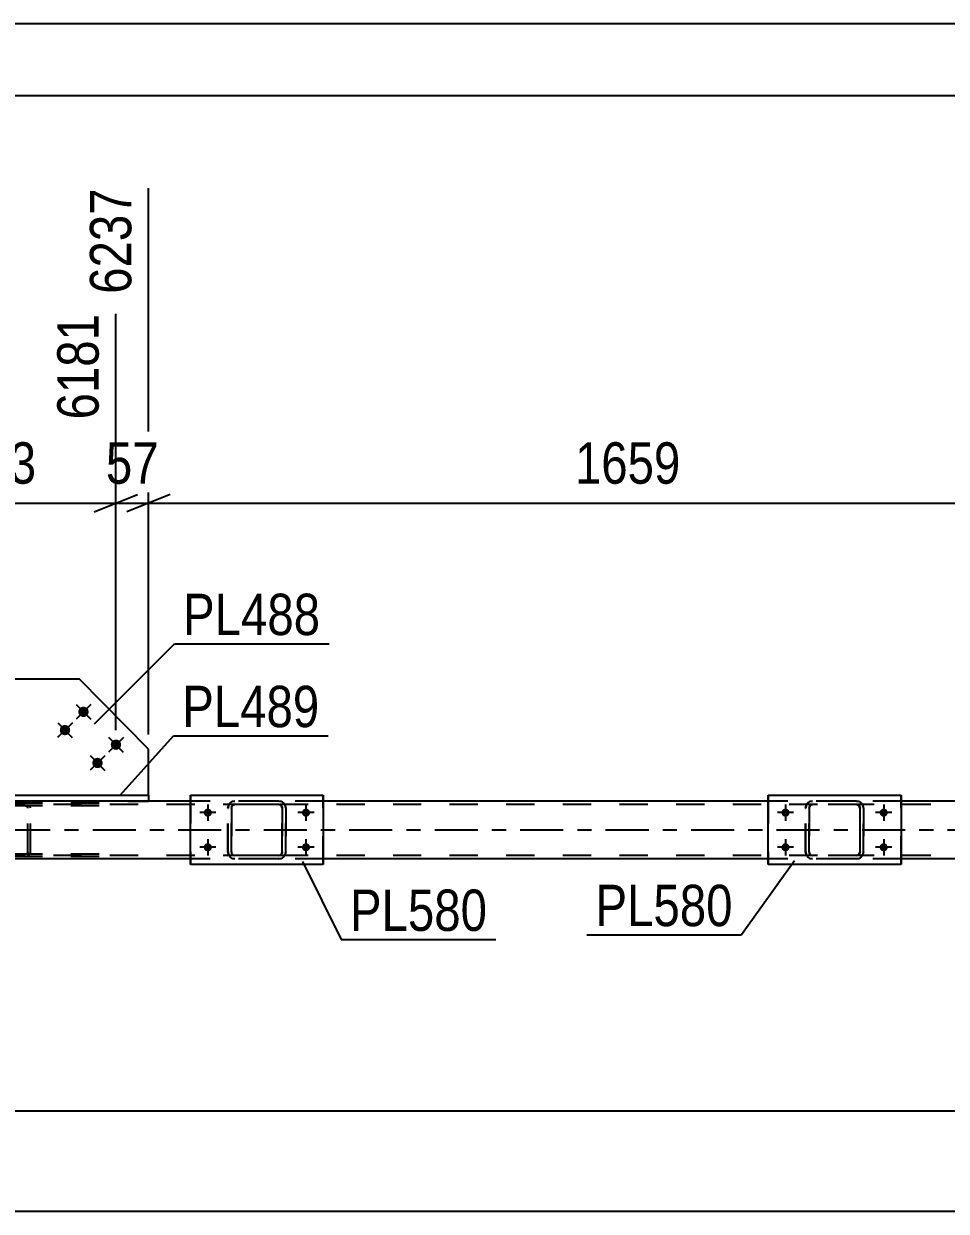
# Model space of a CAD drawing. Header units: millimetres. Extents: x 0 to 841, y 0 to 594.
# Drawn here: x 289.5 to 353.4, y 511.8 to 594 of the extents above; entities that cross this region are included whole.
import ezdxf

# ---------------------------------------------------------------- set-up
doc = ezdxf.new("R2010")
doc.units = ezdxf.units.MM
doc.linetypes.add('DXK_LINE_DOT2', pattern=[3.9198, 1.9599, -1.9599])
doc.linetypes.add('DXK_LINE_DOT3', pattern=[5.9187, 2.979, -0.9799, 0.9799, -0.9799])
doc.styles.add('Arial Narrow', font='ARIALN.TTF', dxfattribs={"height": 0.2})

# ---------------------------------------------------------------- blocks, each defined once
blk = doc.blocks.new('Unknown-570369486-1113')
at = {"color": 5, "linetype": 'Continuous'}
for p, q in [((841, 594), (0, 594)), ((836, 589), (5, 589))]:
    blk.add_line(p, q, dxfattribs=at)
blk = doc.blocks.new('Bolt-570369486-4663 - 4387')
at = {"linetype": 'Continuous'}
for points in [[(341.998, 539.359), (342.004, 539.417), (342.022, 539.473), (342.051, 539.523), (342.091, 539.567), (342.138, 539.601), (342.191, 539.625), (342.249, 539.637), (342.307, 539.637), (342.364, 539.625), (342.418, 539.601), (342.465, 539.567), (342.504, 539.523), (342.534, 539.473), (342.552, 539.417), (342.558, 539.359), (342.552, 539.301), (342.534, 539.245), (342.504, 539.194), (342.465, 539.151), (342.418, 539.116), (342.364, 539.093), (342.307, 539.08), (342.249, 539.08), (342.191, 539.093), (342.138, 539.116), (342.091, 539.151), (342.051, 539.194), (342.022, 539.245), (342.004, 539.301)], [(348.798, 539.359), (348.804, 539.417), (348.822, 539.473), (348.851, 539.523), (348.891, 539.567), (348.938, 539.601), (348.991, 539.625), (349.049, 539.637), (349.107, 539.637), (349.164, 539.625), (349.218, 539.601), (349.265, 539.567), (349.304, 539.523), (349.334, 539.473), (349.352, 539.417), (349.358, 539.359), (349.352, 539.301), (349.334, 539.245), (349.304, 539.194), (349.265, 539.151), (349.218, 539.116), (349.164, 539.093), (349.107, 539.08), (349.049, 539.08), (348.991, 539.093), (348.938, 539.116), (348.891, 539.151), (348.851, 539.194), (348.822, 539.245), (348.804, 539.301)], [(341.998, 536.959), (342.004, 537.017), (342.022, 537.073), (342.051, 537.123), (342.091, 537.167), (342.138, 537.201), (342.191, 537.225), (342.249, 537.237), (342.307, 537.237), (342.364, 537.225), (342.418, 537.201), (342.465, 537.167), (342.504, 537.123), (342.534, 537.073), (342.552, 537.017), (342.558, 536.959), (342.552, 536.901), (342.534, 536.845), (342.504, 536.794), (342.465, 536.751), (342.418, 536.716), (342.364, 536.693), (342.307, 536.68), (342.249, 536.68), (342.191, 536.693), (342.138, 536.716), (342.091, 536.751), (342.051, 536.794), (342.022, 536.845), (342.004, 536.901)], [(348.798, 536.959), (348.804, 537.017), (348.822, 537.073), (348.851, 537.123), (348.891, 537.167), (348.938, 537.201), (348.991, 537.225), (349.049, 537.237), (349.107, 537.237), (349.164, 537.225), (349.218, 537.201), (349.265, 537.167), (349.304, 537.123), (349.334, 537.073), (349.352, 537.017), (349.358, 536.959), (349.352, 536.901), (349.334, 536.845), (349.304, 536.794), (349.265, 536.751), (349.218, 536.716), (349.164, 536.693), (349.107, 536.68), (349.049, 536.68), (348.991, 536.693), (348.938, 536.716), (348.891, 536.751), (348.851, 536.794), (348.822, 536.845), (348.804, 536.901)]]:
    blk.add_hatch(color=1, dxfattribs=at).paths.add_polyline_path(points)
at = {"color": 1, "linetype": 'Continuous'}
for p, q in [((342.278, 539.919), (342.278, 538.799)), ((349.078, 539.919), (349.078, 538.799)), ((342.838, 539.359), (341.718, 539.359)), ((349.638, 539.359), (348.518, 539.359)), ((342.278, 537.519), (342.278, 536.399)), ((349.078, 537.519), (349.078, 536.399)), ((342.838, 536.959), (341.718, 536.959)), ((349.638, 536.959), (348.518, 536.959))]:
    blk.add_line(p, q, dxfattribs=at)
blk = doc.blocks.new('Part-570369486-4406 - 4387')
at = {"color": 7, "linetype": 'DXK_LINE_DOT2'}
for p, q in [((760.001, 539.92), (93.078, 539.92)), ((298.181, 540.16), (277.134, 540.16)), ((310.278, 540.16), (301.078, 540.16)), ((350.278, 540.16), (341.078, 540.16)), ((760.001, 536.4), (93.078, 536.4)), ((310.278, 536.16), (301.078, 536.16)), ((350.278, 536.16), (341.078, 536.16))]:
    blk.add_line(p, q, dxfattribs=at)
at = {"color": 2, "linetype": 'Continuous'}
for p, q in [((301.078, 540.16), (298.181, 540.16)), ((341.078, 540.16), (310.278, 540.16)), ((362.268, 540.16), (350.278, 540.16)), ((301.078, 536.16), (270.278, 536.16)), ((341.078, 536.16), (310.278, 536.16)), ((381.078, 536.16), (350.278, 536.16))]:
    blk.add_line(p, q, dxfattribs=at)
at = {"color": 7, "linetype": 'DXK_LINE_DOT3'}
blk.add_line((93.078, 538.16), (760.001, 538.16), dxfattribs=at)
blk = doc.blocks.new('Part-570369486-4556 - 4387')
at = {"color": 2, "linetype": 'Continuous'}
for p, q in [((277.134, 540.16), (277.134, 540.56)), ((277.134, 540.56), (298.181, 540.56)), ((298.181, 540.56), (298.181, 540.16)), ((277.134, 540.16), (277.134, 540.16)), ((298.181, 540.16), (277.134, 540.16)), ((298.181, 540.16), (298.181, 540.16))]:
    blk.add_line(p, q, dxfattribs=at)
at = {"color": 7, "linetype": 'DXK_LINE_DOT2'}
for p, q in [((277.134, 540.56), (298.181, 540.56)), ((277.134, 540.16), (298.181, 540.16))]:
    blk.add_line(p, q, dxfattribs=at)
blk = doc.blocks.new('Part-570369486-4572 - 4387')
at = {"color": 2, "linetype": 'Continuous'}
for p, q in [((341.078, 535.759), (341.078, 540.559)), ((341.078, 540.559), (341.078, 540.559)), ((341.078, 540.559), (350.278, 540.559)), ((350.278, 540.559), (350.278, 535.759)), ((341.078, 535.759), (341.078, 535.759)), ((350.278, 535.759), (341.078, 535.759))]:
    blk.add_line(p, q, dxfattribs=at)
at = {"color": 7, "linetype": 'DXK_LINE_DOT2'}
for p, q in [((341.078, 540.559), (341.078, 535.759)), ((341.078, 540.559), (341.078, 540.559)), ((350.278, 535.759), (350.278, 540.559)), ((341.078, 535.759), (341.078, 535.759))]:
    blk.add_line(p, q, dxfattribs=at)
blk = doc.blocks.new('Part-570369486-4573 - 4387')
at = {"color": 7, "linetype": 'DXK_LINE_DOT2'}
for p, q in [((343.671, 539.679), (343.708, 539.863)), ((343.671, 539.679), (343.678, 539.679)), ((343.671, 536.639), (343.671, 539.679)), ((343.714, 539.863), (343.678, 539.679)), ((343.678, 536.639), (343.678, 539.679)), ((343.929, 539.771), (343.911, 539.679)), ((343.918, 539.679), (343.911, 539.679)), ((343.911, 539.679), (343.911, 536.639)), ((343.918, 539.679), (343.936, 539.771)), ((343.918, 536.639), (343.918, 539.679)), ((343.981, 539.849), (343.929, 539.771)), ((343.936, 539.771), (343.988, 539.849)), ((343.967, 540.122), (344.151, 540.159)), ((343.967, 540.122), (343.974, 540.122)), ((344.158, 540.159), (343.974, 540.122)), ((344.059, 539.901), (343.981, 539.849)), ((343.988, 539.849), (344.066, 539.901)), ((344.151, 539.919), (344.059, 539.901)), ((344.066, 539.901), (344.158, 539.919)), ((347.198, 540.159), (344.151, 540.159)), ((347.198, 539.919), (344.151, 539.919)), ((347.191, 540.159), (347.375, 540.122)), ((347.283, 539.901), (347.191, 539.919)), ((347.382, 540.122), (347.198, 540.159)), ((347.198, 539.919), (347.29, 539.901)), ((347.283, 539.901), (347.29, 539.901)), ((347.361, 539.849), (347.283, 539.901)), ((347.29, 539.901), (347.368, 539.849)), ((347.413, 539.771), (347.361, 539.849)), ((347.368, 539.849), (347.42, 539.771)), ((347.428, 539.695), (347.413, 539.771)), ((347.42, 539.771), (347.438, 539.679)), ((347.431, 539.679), (347.428, 539.695)), ((347.438, 539.679), (347.431, 539.679)), ((347.431, 539.679), (347.431, 536.639)), ((347.438, 536.639), (347.438, 539.679)), ((347.634, 539.863), (347.671, 539.679)), ((347.678, 539.679), (347.641, 539.863)), ((347.678, 539.679), (347.671, 539.679)), ((347.671, 539.679), (347.671, 536.639)), ((347.678, 536.639), (347.678, 539.679)), ((343.678, 536.639), (343.671, 536.639)), ((343.708, 536.455), (343.671, 536.639)), ((343.678, 536.639), (343.714, 536.455)), ((343.911, 536.639), (343.918, 536.639)), ((343.911, 536.639), (343.929, 536.547)), ((343.936, 536.547), (343.918, 536.639)), ((343.929, 536.547), (343.981, 536.469)), ((343.988, 536.469), (343.936, 536.547)), ((343.981, 536.469), (344.059, 536.417)), ((344.066, 536.417), (343.988, 536.469)), ((344.059, 536.417), (344.151, 536.399)), ((344.158, 536.399), (344.066, 536.417)), ((347.198, 536.399), (344.151, 536.399)), ((347.191, 536.399), (347.283, 536.417)), ((347.29, 536.417), (347.198, 536.399)), ((347.283, 536.417), (347.361, 536.469)), ((347.283, 536.417), (347.29, 536.417)), ((347.368, 536.469), (347.29, 536.417)), ((347.361, 536.469), (347.413, 536.547)), ((347.42, 536.547), (347.368, 536.469)), ((347.413, 536.547), (347.431, 536.639)), ((347.438, 536.639), (347.42, 536.547)), ((347.431, 536.639), (347.438, 536.639)), ((347.671, 536.639), (347.634, 536.455)), ((347.641, 536.455), (347.678, 536.639)), ((347.671, 536.639), (347.678, 536.639)), ((343.967, 536.195), (343.974, 536.195)), ((344.151, 536.159), (343.967, 536.195)), ((343.974, 536.195), (344.158, 536.159)), ((347.198, 536.159), (344.151, 536.159)), ((347.375, 536.195), (347.191, 536.159)), ((347.198, 536.159), (347.382, 536.195))]:
    blk.add_line(p, q, dxfattribs=at)
at = {"color": 7, "linetype": 'DXK_LINE_DOT3'}
blk.add_line((345.683, 538.159), (345.666, 538.159), dxfattribs=at)
at = {"color": 7, "linetype": 'DXK_LINE_DOT2'}
for centre, start, end in [((344.151, 539.679), 112.5, 157.5), ((344.158, 539.679), 112.5, 157.5), ((347.191, 539.679), 22.5, 67.5), ((347.198, 539.679), 22.5, 67.5), ((344.151, 536.639), 202.5, 247.5), ((344.158, 536.639), 202.5, 247.5), ((347.191, 536.639), 292.5, 337.5), ((347.198, 536.639), 292.5, 337.5)]:
    blk.add_arc(centre, 0.48, start, end, dxfattribs=at)
blk = doc.blocks.new('Part-570369486-4578 - 4387')
at = {"color": 2, "linetype": 'Continuous'}
for p, q in [((301.078, 535.759), (301.078, 540.559)), ((301.078, 540.559), (301.078, 540.559)), ((301.078, 540.559), (310.278, 540.559)), ((310.278, 540.559), (310.278, 535.759)), ((301.078, 535.759), (301.078, 535.759)), ((310.278, 535.759), (301.078, 535.759))]:
    blk.add_line(p, q, dxfattribs=at)
at = {"color": 7, "linetype": 'DXK_LINE_DOT2'}
for p, q in [((301.078, 540.559), (301.078, 535.759)), ((301.078, 540.559), (301.078, 540.559)), ((310.278, 535.759), (310.278, 540.559)), ((301.078, 535.759), (301.078, 535.759))]:
    blk.add_line(p, q, dxfattribs=at)
blk = doc.blocks.new('Part-570369486-4579 - 4387')
at = {"color": 7, "linetype": 'DXK_LINE_DOT2'}
for p, q in [((303.671, 539.679), (303.708, 539.863)), ((303.671, 539.679), (303.678, 539.679)), ((303.671, 536.639), (303.671, 539.679)), ((303.715, 539.863), (303.678, 539.679)), ((303.678, 536.639), (303.678, 539.679)), ((303.929, 539.771), (303.911, 539.679)), ((303.918, 539.679), (303.911, 539.679)), ((303.911, 539.679), (303.911, 536.639)), ((303.918, 539.679), (303.936, 539.771)), ((303.918, 536.639), (303.918, 539.679)), ((303.981, 539.849), (303.929, 539.771)), ((303.936, 539.771), (303.988, 539.849)), ((303.967, 540.122), (304.151, 540.159)), ((303.967, 540.122), (303.974, 540.122)), ((304.158, 540.159), (303.974, 540.122)), ((304.059, 539.901), (303.981, 539.849)), ((303.988, 539.849), (304.066, 539.901)), ((304.151, 539.919), (304.059, 539.901)), ((304.066, 539.901), (304.158, 539.919)), ((307.198, 540.159), (304.151, 540.159)), ((307.198, 539.919), (304.151, 539.919)), ((307.191, 540.159), (307.375, 540.122)), ((307.283, 539.901), (307.191, 539.919)), ((307.382, 540.122), (307.198, 540.159)), ((307.198, 539.919), (307.29, 539.901)), ((307.283, 539.901), (307.29, 539.901)), ((307.361, 539.849), (307.283, 539.901)), ((307.29, 539.901), (307.368, 539.849)), ((307.413, 539.771), (307.361, 539.849)), ((307.368, 539.849), (307.42, 539.771)), ((307.427, 539.698), (307.413, 539.771)), ((307.42, 539.771), (307.438, 539.679)), ((307.431, 539.679), (307.427, 539.698)), ((307.438, 539.679), (307.431, 539.679)), ((307.431, 539.679), (307.431, 536.639)), ((307.438, 536.639), (307.438, 539.679)), ((307.635, 539.863), (307.671, 539.679)), ((307.678, 539.679), (307.641, 539.863)), ((307.678, 539.679), (307.671, 539.679)), ((307.671, 539.679), (307.671, 536.639)), ((307.678, 536.639), (307.678, 539.679)), ((303.678, 536.639), (303.671, 536.639)), ((303.708, 536.455), (303.671, 536.639)), ((303.678, 536.639), (303.715, 536.455)), ((303.911, 536.639), (303.918, 536.639)), ((303.911, 536.639), (303.929, 536.547)), ((303.936, 536.547), (303.918, 536.639)), ((303.929, 536.547), (303.981, 536.469)), ((303.988, 536.469), (303.936, 536.547)), ((303.981, 536.469), (304.059, 536.417)), ((304.066, 536.417), (303.988, 536.469)), ((304.059, 536.417), (304.151, 536.399)), ((304.158, 536.399), (304.066, 536.417)), ((307.198, 536.399), (304.151, 536.399)), ((307.191, 536.399), (307.283, 536.417)), ((307.29, 536.417), (307.198, 536.399)), ((307.283, 536.417), (307.361, 536.469)), ((307.283, 536.417), (307.29, 536.417)), ((307.368, 536.469), (307.29, 536.417)), ((307.361, 536.469), (307.413, 536.547)), ((307.42, 536.547), (307.368, 536.469)), ((307.413, 536.547), (307.431, 536.639)), ((307.438, 536.639), (307.42, 536.547)), ((307.431, 536.639), (307.438, 536.639)), ((307.671, 536.639), (307.635, 536.455)), ((307.641, 536.455), (307.678, 536.639)), ((307.671, 536.639), (307.678, 536.639)), ((303.967, 536.195), (303.974, 536.195)), ((304.151, 536.159), (303.967, 536.195)), ((303.974, 536.195), (304.158, 536.159)), ((307.198, 536.159), (304.151, 536.159)), ((307.375, 536.195), (307.191, 536.159)), ((307.198, 536.159), (307.382, 536.195))]:
    blk.add_line(p, q, dxfattribs=at)
at = {"color": 7, "linetype": 'DXK_LINE_DOT3'}
blk.add_line((305.683, 538.159), (305.666, 538.159), dxfattribs=at)
at = {"color": 7, "linetype": 'DXK_LINE_DOT2'}
for centre, start, end in [((304.151, 539.679), 112.5, 157.5), ((304.158, 539.679), 112.5, 157.5), ((307.191, 539.679), 22.5, 67.5), ((307.198, 539.679), 22.5, 67.5), ((304.151, 536.639), 202.5, 247.5), ((304.158, 536.639), 202.5, 247.5), ((307.191, 536.639), 292.5, 337.5), ((307.198, 536.639), 292.5, 337.5)]:
    blk.add_arc(centre, 0.48, start, end, dxfattribs=at)
blk = doc.blocks.new('Part-570369486-4606 - 4387')
at = {"color": 2, "linetype": 'Continuous'}
for p, q in [((281.91, 548.606), (277.134, 543.766)), ((293.405, 548.606), (281.91, 548.606)), ((298.181, 543.766), (293.405, 548.606)), ((277.134, 543.766), (277.134, 540.56)), ((298.181, 540.56), (298.181, 543.766))]:
    blk.add_line(p, q, dxfattribs=at)
at = {"color": 7, "linetype": 'DXK_LINE_DOT2'}
blk.add_line((277.134, 540.56), (298.181, 540.56), dxfattribs=at)
blk = doc.blocks.new('Bolt-570369486-4653 - 4387')
at = {"linetype": 'Continuous'}
for points in [[(293.926, 546.086, -1), (293.42, 546.598, -1)], [(292.645, 544.821, -1), (292.139, 545.334, -1)], [(296.174, 543.808, -1), (295.668, 544.32, -1)], [(294.892, 542.543, -1), (294.387, 543.056, -1)]]:
    blk.add_hatch(color=1, dxfattribs=at).paths.add_polyline_path(points)
at = {"color": 1, "linetype": 'Continuous'}
for p, q in [((294.186, 546.848), (293.161, 545.836)), ((293.167, 546.854), (294.179, 545.829)), ((292.904, 545.583), (291.879, 544.572)), ((291.886, 545.59), (292.898, 544.565)), ((296.433, 544.57), (295.408, 543.558)), ((295.415, 544.577), (296.426, 543.551)), ((295.152, 543.305), (294.127, 542.294)), ((294.134, 543.312), (295.145, 542.287))]:
    blk.add_line(p, q, dxfattribs=at)
blk = doc.blocks.new('Bolt-570369486-4654 - 4387')
at = {"linetype": 'Continuous'}
for points in [[(301.998, 539.359), (302.004, 539.417), (302.022, 539.473), (302.052, 539.523), (302.091, 539.567), (302.138, 539.601), (302.192, 539.625), (302.249, 539.637), (302.307, 539.637), (302.365, 539.625), (302.418, 539.601), (302.465, 539.567), (302.505, 539.523), (302.534, 539.473), (302.552, 539.417), (302.558, 539.359), (302.552, 539.301), (302.534, 539.245), (302.505, 539.194), (302.465, 539.151), (302.418, 539.116), (302.365, 539.093), (302.307, 539.08), (302.249, 539.08), (302.192, 539.093), (302.138, 539.116), (302.091, 539.151), (302.052, 539.194), (302.022, 539.245), (302.004, 539.301)], [(308.798, 539.359), (308.804, 539.417), (308.822, 539.473), (308.852, 539.523), (308.891, 539.567), (308.938, 539.601), (308.992, 539.625), (309.049, 539.637), (309.107, 539.637), (309.165, 539.625), (309.218, 539.601), (309.265, 539.567), (309.305, 539.523), (309.334, 539.473), (309.352, 539.417), (309.358, 539.359), (309.352, 539.301), (309.334, 539.245), (309.305, 539.194), (309.265, 539.151), (309.218, 539.116), (309.165, 539.093), (309.107, 539.08), (309.049, 539.08), (308.992, 539.093), (308.938, 539.116), (308.891, 539.151), (308.852, 539.194), (308.822, 539.245), (308.804, 539.301)], [(301.998, 536.959), (302.004, 537.017), (302.022, 537.073), (302.052, 537.123), (302.091, 537.167), (302.138, 537.201), (302.192, 537.225), (302.249, 537.237), (302.307, 537.237), (302.365, 537.225), (302.418, 537.201), (302.465, 537.167), (302.505, 537.123), (302.534, 537.073), (302.552, 537.017), (302.558, 536.959), (302.552, 536.901), (302.534, 536.845), (302.505, 536.794), (302.465, 536.751), (302.418, 536.716), (302.365, 536.693), (302.307, 536.68), (302.249, 536.68), (302.192, 536.693), (302.138, 536.716), (302.091, 536.751), (302.052, 536.794), (302.022, 536.845), (302.004, 536.901)], [(308.798, 536.959), (308.804, 537.017), (308.822, 537.073), (308.852, 537.123), (308.891, 537.167), (308.938, 537.201), (308.992, 537.225), (309.049, 537.237), (309.107, 537.237), (309.165, 537.225), (309.218, 537.201), (309.265, 537.167), (309.305, 537.123), (309.334, 537.073), (309.352, 537.017), (309.358, 536.959), (309.352, 536.901), (309.334, 536.845), (309.305, 536.794), (309.265, 536.751), (309.218, 536.716), (309.165, 536.693), (309.107, 536.68), (309.049, 536.68), (308.992, 536.693), (308.938, 536.716), (308.891, 536.751), (308.852, 536.794), (308.822, 536.845), (308.804, 536.901)]]:
    blk.add_hatch(color=1, dxfattribs=at).paths.add_polyline_path(points)
at = {"color": 1, "linetype": 'Continuous'}
for p, q in [((302.278, 539.919), (302.278, 538.799)), ((309.078, 539.919), (309.078, 538.799)), ((302.838, 539.359), (301.718, 539.359)), ((309.638, 539.359), (308.518, 539.359)), ((302.278, 537.519), (302.278, 536.399)), ((309.078, 537.519), (309.078, 536.399)), ((302.838, 536.959), (301.718, 536.959)), ((309.638, 536.959), (308.518, 536.959))]:
    blk.add_line(p, q, dxfattribs=at)
blk = doc.blocks.new('Part-570369486-4710 - 4387')
at = {"color": 7, "linetype": 'DXK_LINE_DOT2'}
for p, q in [((286.124, 539.772), (286.103, 539.67)), ((286.103, 536.65), (286.103, 539.67)), ((286.129, 539.793), (286.124, 539.772)), ((286.273, 539.67), (286.275, 539.68)), ((286.273, 536.65), (286.273, 539.67)), ((286.275, 539.68), (286.286, 539.732)), ((286.286, 539.732), (286.323, 539.783)), ((286.443, 539.99), (286.313, 539.966)), ((286.323, 539.783), (286.378, 539.818)), ((286.378, 539.818), (286.443, 539.83)), ((294.758, 539.99), (286.443, 539.99)), ((294.758, 539.83), (286.443, 539.83)), ((289.787, 539.966), (289.657, 539.99)), ((289.657, 539.83), (289.722, 539.818)), ((289.722, 539.818), (289.778, 539.783)), ((289.778, 539.783), (289.814, 539.732)), ((289.825, 539.68), (289.814, 539.732)), ((289.827, 539.67), (289.825, 539.68)), ((289.827, 536.65), (289.827, 539.67)), ((289.976, 539.772), (289.972, 539.793)), ((289.998, 539.67), (289.976, 539.772)), ((289.998, 536.65), (289.998, 539.67)), ((286.103, 536.65), (286.129, 536.528)), ((286.286, 536.589), (286.273, 536.65)), ((286.323, 536.537), (286.286, 536.589)), ((286.313, 536.355), (286.443, 536.33)), ((286.378, 536.503), (286.323, 536.537)), ((286.443, 536.49), (286.378, 536.503)), ((294.758, 536.49), (286.443, 536.49)), ((294.758, 536.33), (286.443, 536.33)), ((289.722, 536.503), (289.657, 536.49)), ((289.657, 536.33), (289.787, 536.355)), ((289.778, 536.537), (289.722, 536.503)), ((289.814, 536.589), (289.778, 536.537)), ((289.827, 536.65), (289.814, 536.589)), ((289.972, 536.528), (289.998, 536.65))]:
    blk.add_line(p, q, dxfattribs=at)
for centre, start, end in [((286.43, 539.657), 110.75832, 155.68004), ((286.43, 536.664), 204.31996, 249.24168), ((289.67, 536.664), 290.75832, 335.68004)]:
    blk.add_arc(centre, 0.331, start, end, dxfattribs=at)
blk = doc.blocks.new('StraightDimension-570369486-5651 - 4387')
at = {"color": 7, "linetype": 'Continuous'}
blk.add_line((62.758, 511.751), (760.641, 511.751), dxfattribs=at)
blk = doc.blocks.new('StraightDimension-570369486-5148 - 4387')
at = {"color": 7, "linetype": 'Continuous'}
blk.add_line((63.398, 518.702), (760.001, 518.702), dxfattribs=at)
blk = doc.blocks.new('StraightDimension-570369486-12092 - 4387')
at = {"color": 7, "linetype": 'Continuous'}
for p, q in [((298.181, 544.766), (298.181, 582.607)), ((364.529, 545.064), (364.529, 569.407)), ((299.681, 561.395), (296.681, 560.195)), ((363.029, 560.195), (366.029, 561.395)), ((298.181, 560.795), (364.529, 560.795))]:
    blk.add_line(p, q, dxfattribs=at)
at = {"color": 0}
blk.add_wipeout([(335.612, 561.545), (335.612, 565.745), (327.099, 565.745), (327.099, 561.545)], dxfattribs=at)
at = {"color": 3, "style": 'Arial Narrow'}
blk.add_text('1659', height=2.8633, dxfattribs=at).set_placement((327.699, 562.145))
at = {"color": 0, "linetype": 'Continuous'}
blk.add_wipeout([(363.929, 570.007), (359.729, 570.007), (359.729, 561.495), (363.929, 561.495)], dxfattribs=at)
at = {"color": 3, "linetype": 'Continuous', "style": 'Arial Narrow'}
blk.add_text('7896', height=2.8633, rotation=90.00021, dxfattribs=at).set_placement((363.329, 562.095))
blk = doc.blocks.new('StraightDimension-570369486-12093 - 4387')
at = {"color": 7, "linetype": 'Continuous'}
for p, q in [((298.181, 544.766), (298.181, 582.607)), ((295.921, 545.064), (295.921, 573.907)), ((294.421, 560.195), (297.421, 561.395)), ((299.681, 561.395), (296.681, 560.195)), ((295.921, 560.795), (298.181, 560.795))]:
    blk.add_line(p, q, dxfattribs=at)
at = {"color": 0, "linetype": 'Continuous'}
blk.add_wipeout([(297.581, 583.207), (293.381, 583.207), (293.381, 574.695), (297.581, 574.695)], dxfattribs=at)
at = {"color": 3, "linetype": 'Continuous', "style": 'Arial Narrow'}
blk.add_text('6237', height=2.8633, rotation=90.00021, dxfattribs=at).set_placement((296.981, 575.295))
at = {"color": 0}
blk.add_wipeout([(299.479, 561.545), (299.479, 565.745), (294.623, 565.745), (294.623, 561.545)], dxfattribs=at)
at = {"color": 3, "style": 'Arial Narrow'}
blk.add_text('57', height=2.8633, dxfattribs=at).set_placement((295.223, 562.145))
blk = doc.blocks.new('StraightDimension-570369486-12094 - 4387')
at = {"color": 7, "linetype": 'Continuous'}
for p, q in [((295.921, 545.064), (295.921, 573.907)), ((279.395, 545.064), (279.395, 569.407)), ((280.895, 561.395), (277.895, 560.195)), ((294.421, 560.195), (297.421, 561.395)), ((279.395, 560.795), (295.921, 560.795))]:
    blk.add_line(p, q, dxfattribs=at)
at = {"color": 0}
blk.add_wipeout([(291, 561.545), (291, 565.745), (284.316, 565.745), (284.316, 561.545)], dxfattribs=at)
at = {"color": 3, "style": 'Arial Narrow'}
blk.add_text('413', height=2.8633, dxfattribs=at).set_placement((284.916, 562.145))
at = {"color": 0, "linetype": 'Continuous'}
blk.add_wipeout([(295.321, 574.507), (291.121, 574.507), (291.121, 565.995), (295.321, 565.995)], dxfattribs=at)
at = {"color": 3, "linetype": 'Continuous', "style": 'Arial Narrow'}
blk.add_text('6181', height=2.8633, rotation=90.00021, dxfattribs=at).set_placement((294.721, 566.595))
blk = doc.blocks.new('Mark-570369486-4552 - 4387')
at = {"color": 30, "linetype": 'Continuous'}
for p, q in [((296.223, 540.56), (299.909, 544.682)), ((299.909, 544.682), (310.612, 544.682))]:
    blk.add_line(p, q, dxfattribs=at)
at = {"color": 0}
blk.add_wipeout([(310.012, 545.282), (310.012, 548.282), (300.509, 548.282), (300.509, 545.282)], dxfattribs=at)
blk.add_wipeout([(310.012, 545.282), (310.012, 548.282), (300.509, 548.282), (300.509, 545.282)], dxfattribs=at)
at = {"color": 3, "style": 'Arial Narrow'}
blk.add_text('PL489', height=2.8633, dxfattribs=at).set_placement((300.509, 545.282))
blk = doc.blocks.new('Mark-570369486-4568 - 4387')
at = {"color": 30, "linetype": 'Continuous'}
for p in [(342.892, 536.022), (328.525, 530.9)]:
    blk.add_line(p, (339.229, 530.9), dxfattribs=at)
at = {"color": 0}
blk.add_wipeout([(338.629, 531.5), (338.629, 534.5), (329.125, 534.5), (329.125, 531.5)], dxfattribs=at)
blk.add_wipeout([(338.629, 531.5), (338.629, 534.5), (329.125, 534.5), (329.125, 531.5)], dxfattribs=at)
at = {"color": 3, "style": 'Arial Narrow'}
blk.add_text('PL580', height=2.8633, dxfattribs=at).set_placement((329.125, 531.5))
blk = doc.blocks.new('Mark-570369486-4574 - 4387')
at = {"color": 30, "linetype": 'Continuous'}
for p, q in [((308.846, 535.986), (311.524, 530.569)), ((311.524, 530.569), (322.228, 530.569))]:
    blk.add_line(p, q, dxfattribs=at)
at = {"color": 0}
blk.add_wipeout([(321.628, 531.169), (321.628, 534.169), (312.124, 534.169), (312.124, 531.169)], dxfattribs=at)
blk.add_wipeout([(321.628, 531.169), (321.628, 534.169), (312.124, 534.169), (312.124, 531.169)], dxfattribs=at)
at = {"color": 3, "style": 'Arial Narrow'}
blk.add_text('PL580', height=2.8633, dxfattribs=at).set_placement((312.124, 531.169))
blk = doc.blocks.new('Mark-570369486-4602 - 4387')
at = {"color": 30, "linetype": 'Continuous'}
for p, q in [((294.437, 545.506), (299.968, 551.058)), ((299.968, 551.058), (310.672, 551.058))]:
    blk.add_line(p, q, dxfattribs=at)
at = {"color": 0}
blk.add_wipeout([(310.072, 551.658), (310.072, 554.658), (300.568, 554.658), (300.568, 551.658)], dxfattribs=at)
blk.add_wipeout([(310.072, 551.658), (310.072, 554.658), (300.568, 554.658), (300.568, 551.658)], dxfattribs=at)
at = {"color": 3, "style": 'Arial Narrow'}
blk.add_text('PL488', height=2.8633, dxfattribs=at).set_placement((300.568, 551.658))

msp = doc.modelspace()

# ---------------------------------------------------------------- block references
for name in ['Unknown-570369486-1113', 'Part-570369486-4606 - 4387', 'Bolt-570369486-4653 - 4387', 'Part-570369486-4406 - 4387', 'Part-570369486-4556 - 4387', 'Part-570369486-4578 - 4387', 'Part-570369486-4572 - 4387', 'Part-570369486-4710 - 4387', 'Bolt-570369486-4654 - 4387', 'Part-570369486-4579 - 4387', 'Bolt-570369486-4663 - 4387', 'Part-570369486-4573 - 4387']:
    msp.add_blockref(name, (0, 0))

# ---------------------------------------------------------------- next in the draw order: block references
for name in ['StraightDimension-570369486-12092 - 4387', 'StraightDimension-570369486-5651 - 4387']:
    msp.add_blockref(name, (0, 0))

# ---------------------------------------------------------------- next in the draw order: block references
for name in ['StraightDimension-570369486-12093 - 4387', 'StraightDimension-570369486-5148 - 4387']:
    msp.add_blockref(name, (0, 0))

# ---------------------------------------------------------------- next in the draw order: block references
for name in ['StraightDimension-570369486-12094 - 4387', 'Mark-570369486-4574 - 4387', 'Mark-570369486-4568 - 4387']:
    msp.add_blockref(name, (0, 0))

# ---------------------------------------------------------------- next in the draw order: block references
msp.add_blockref('Mark-570369486-4552 - 4387', (0, 0))

# ---------------------------------------------------------------- next in the draw order: block references
msp.add_blockref('Mark-570369486-4602 - 4387', (0, 0))

doc.saveas('drawing.dxf')
